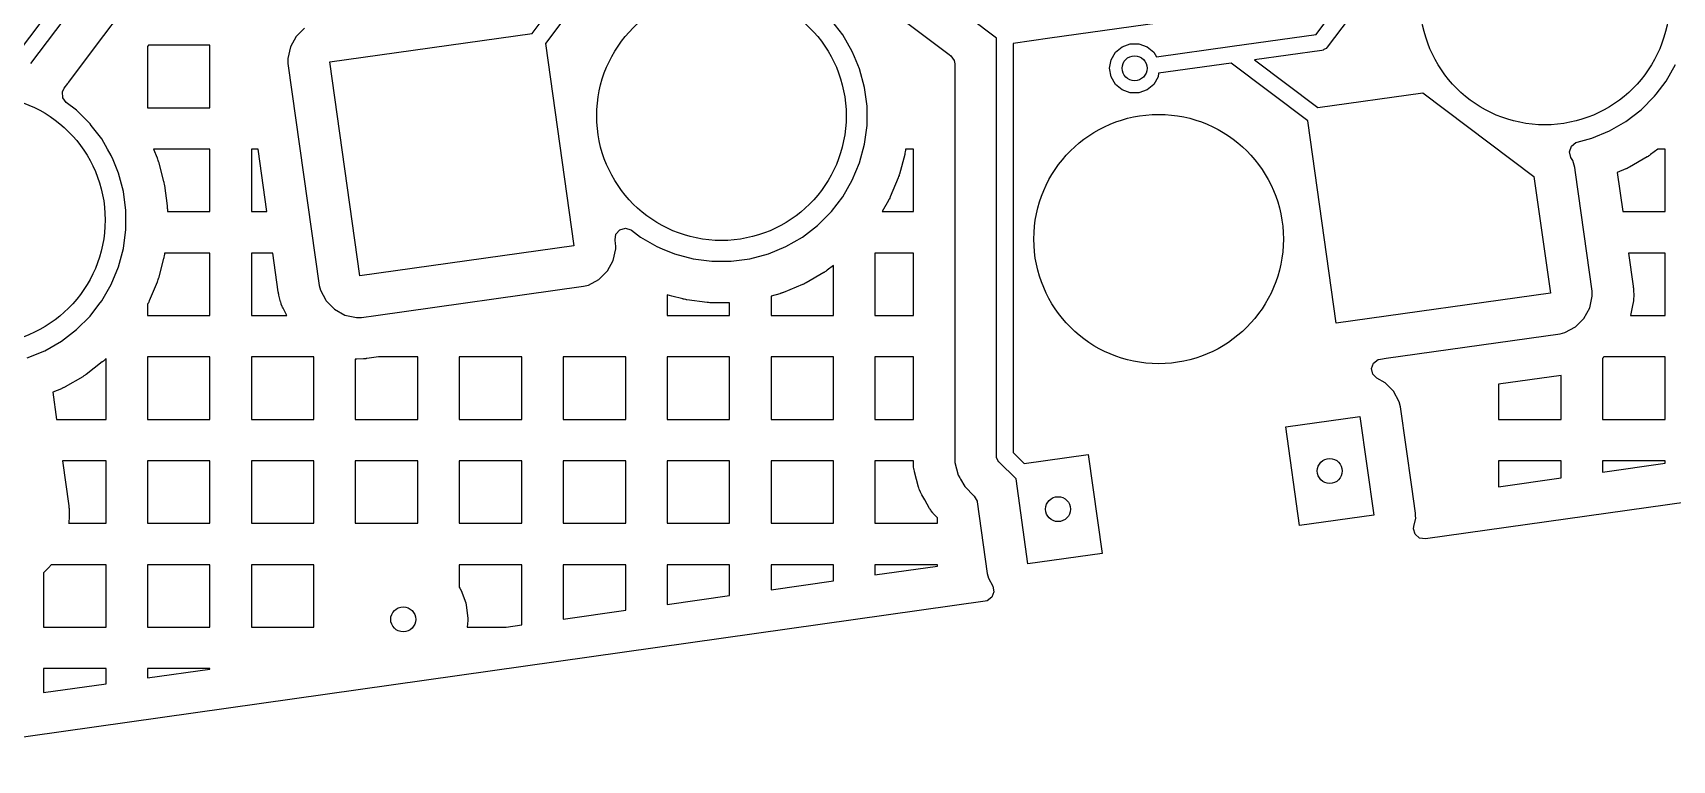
# Model space of a CAD drawing. Extents: x 2.49 to 8.57, y -5.87 to -1.87.
# Drawn here: x 3.377 to 4.153, y -4.975 to -4.63 of the extents above; entities that cross this region are included whole.
import ezdxf

# ---------------------------------------------------------------- set-up
doc = ezdxf.new("R2010")
doc.units = 0
doc.header["$MEASUREMENT"] = 0
doc.layers.add('BLACK', color=7, linetype='CONTINUOUS')

msp = doc.modelspace()

# ---------------------------------------------------------------- linework, layer by layer
at = {"layer": 'BLACK', "linetype": 'CONTINUOUS'}
for p, q in [((3.98474, -4.63102), (4.07004, -4.51782)), ((4.07534, -4.52386), (3.99004, -4.63706)), ((3.37079, -4.63878), (3.42728, -4.56381)), ((3.43455, -4.56725), (3.37609, -4.64482)), ((3.83345, -4.63274), (3.7762, -4.5896)), ((3.61358, -4.6305), (3.63215, -4.60587)), ((3.63982, -4.60876), (3.61987, -4.63524)), ((3.40687, -4.63672), (3.42208, -4.61654)), ((3.77247, -4.61146), (3.81111, -4.64058)), ((3.76064, -4.63122), (3.75553, -4.62454)), ((3.92326, -4.62375), (3.85863, -4.63284)), ((3.50183, -4.63199), (3.4991, -4.63696)), ((3.50585, -4.628), (3.50183, -4.63199)), ((3.51773, -4.64397), (3.61358, -4.6305)), ((3.76516, -4.63904), (3.76064, -4.63122)), ((3.76064, -4.63122), (3.76064, -4.63122)), ((3.76064, -4.63122), (3.76064, -4.63122)), ((3.83344, -4.63289), (3.83345, -4.63274)), ((3.83344, -4.83069), (3.83344, -4.63289)), ((3.85863, -4.63284), (3.84131, -4.63527)), ((3.94508, -4.63659), (3.98474, -4.63102)), ((3.39418, -4.65356), (3.40687, -4.63672)), ((3.43186, -4.63614), (3.43142, -4.63672)), ((3.43142, -4.63672), (3.43142, -4.66575)), ((3.46103, -4.63614), (3.43186, -4.63614)), ((3.46103, -4.66575), (3.46103, -4.63614)), ((3.4991, -4.63696), (3.49788, -4.64249)), ((3.4991, -4.63696), (3.4991, -4.63696)), ((3.61987, -4.63524), (3.63334, -4.73109)), ((3.76624, -4.64165), (3.76516, -4.63904)), ((3.76516, -4.63904), (3.76516, -4.63904)), ((3.76516, -4.63904), (3.76516, -4.63904)), ((3.76862, -4.64739), (3.76624, -4.64165)), ((3.81111, -4.64058), (3.81179, -4.64109)), ((3.81179, -4.64109), (3.81343, -4.6433)), ((3.84131, -4.63527), (3.84131, -4.82906)), ((3.88774, -4.64302), (3.88979, -4.63947)), ((3.88979, -4.63947), (3.89293, -4.63684)), ((3.89293, -4.63684), (3.89679, -4.63543)), ((3.89679, -4.63543), (3.90089, -4.63543)), ((3.90089, -4.63543), (3.90474, -4.63684)), ((3.90474, -4.63684), (3.90789, -4.63947)), ((3.90789, -4.63947), (3.90914, -4.64164)), ((3.90914, -4.64164), (3.94508, -4.63659)), ((3.94508, -4.63659), (3.94508, -4.63659)), ((3.98745, -4.63859), (3.95558, -4.64306)), ((3.9882, -4.6384), (3.98745, -4.63859)), ((3.98852, -4.63822), (3.9882, -4.6384)), ((3.98952, -4.63763), (3.98852, -4.63822)), ((3.99004, -4.63706), (3.98952, -4.63763)), ((3.49788, -4.64249), (3.49788, -4.64249)), ((3.49788, -4.64249), (3.49796, -4.64485)), ((3.49796, -4.64485), (3.49796, -4.64485)), ((3.49796, -4.64485), (3.51273, -4.74995)), ((3.53198, -4.74534), (3.51773, -4.64397)), ((3.77096, -4.65611), (3.76862, -4.64739)), ((3.81343, -4.6433), (3.81373, -4.64499)), ((3.81373, -4.64499), (3.81373, -4.82728)), ((3.88703, -4.64706), (3.88774, -4.64302)), ((3.88774, -4.6511), (3.88703, -4.64706)), ((3.91023, -4.64944), (3.90994, -4.6511)), ((3.94456, -4.64461), (3.91023, -4.64944)), ((3.98086, -4.67197), (3.94456, -4.64461)), ((3.95558, -4.64306), (3.9856, -4.66568)), ((4.15051, -4.65316), (4.15503, -4.64534)), ((3.39118, -4.65824), (3.39204, -4.6564)), ((3.39204, -4.6564), (3.3937, -4.6542)), ((3.3937, -4.6542), (3.39372, -4.65417)), ((3.3937, -4.6542), (3.3937, -4.6542)), ((3.39372, -4.65417), (3.39418, -4.65356)), ((3.39418, -4.65356), (3.39418, -4.65356)), ((3.77214, -4.66507), (3.77096, -4.65611)), ((3.88979, -4.65466), (3.88774, -4.6511)), ((3.89293, -4.65729), (3.88979, -4.65466)), ((3.89679, -4.6587), (3.89293, -4.65729)), ((3.90474, -4.65729), (3.90089, -4.6587)), ((3.90789, -4.65466), (3.90474, -4.65729)), ((3.90994, -4.6511), (3.90789, -4.65466)), ((4.14581, -4.6593), (4.15051, -4.65316)), ((3.39135, -4.66099), (3.39118, -4.65824)), ((3.39297, -4.66321), (3.39135, -4.66099)), ((3.39787, -4.66697), (3.39297, -4.66321)), ((3.77214, -4.6741), (3.77214, -4.66507)), ((3.90089, -4.6587), (3.89679, -4.6587)), ((3.9856, -4.66568), (4.03533, -4.65869)), ((4.03533, -4.65869), (4.08793, -4.69833)), ((4.13863, -4.66672), (4.14501, -4.66033)), ((4.14501, -4.66033), (4.14581, -4.6593)), ((4.14501, -4.66033), (4.14501, -4.66033)), ((4.14501, -4.66033), (4.14501, -4.66033)), ((3.39788, -4.66697), (3.39787, -4.66697)), ((3.39787, -4.66697), (3.39787, -4.66697)), ((3.40426, -4.67336), (3.39788, -4.66697)), ((3.43142, -4.66575), (3.46103, -4.66575)), ((3.99433, -4.76782), (3.98086, -4.67197)), ((4.12364, -4.67674), (4.13146, -4.67222)), ((4.13146, -4.67222), (4.13863, -4.66672)), ((4.13863, -4.66672), (4.13863, -4.66672)), ((4.13863, -4.66672), (4.13863, -4.66672)), ((3.40483, -4.6741), (3.40426, -4.67336)), ((3.40426, -4.67336), (3.40426, -4.67336)), ((3.40426, -4.67336), (3.40426, -4.67336)), ((3.40976, -4.68053), (3.40483, -4.6741)), ((3.41255, -4.68535), (3.40976, -4.68053)), ((3.40976, -4.68053), (3.40976, -4.68053)), ((3.40976, -4.68053), (3.40976, -4.68053)), ((3.77096, -4.68306), (3.77214, -4.6741)), ((4.10839, -4.68204), (4.11529, -4.68019)), ((4.11529, -4.68019), (4.12364, -4.67674)), ((3.41428, -4.68835), (3.41255, -4.68535)), ((3.41513, -4.69041), (3.41428, -4.68835)), ((3.41428, -4.68835), (3.41428, -4.68835)), ((3.41428, -4.68835), (3.41428, -4.68835)), ((3.46103, -4.68535), (3.43426, -4.68535)), ((3.43426, -4.68535), (3.43597, -4.68949)), ((3.46103, -4.71496), (3.46103, -4.68535)), ((3.48385, -4.68535), (3.48064, -4.68535)), ((3.48064, -4.68535), (3.48064, -4.71496)), ((3.48801, -4.71496), (3.48385, -4.68535)), ((3.76862, -4.69179), (3.77096, -4.68306)), ((3.78998, -4.68783), (3.78747, -4.69717)), ((3.79002, -4.68767), (3.78998, -4.68783)), ((3.79009, -4.68736), (3.79002, -4.68767)), ((3.79012, -4.6872), (3.79009, -4.68736)), ((3.79025, -4.68657), (3.79012, -4.6872)), ((3.79028, -4.68641), (3.79025, -4.68657)), ((3.79033, -4.6861), (3.79028, -4.68641)), ((3.79035, -4.68594), (3.79033, -4.6861)), ((3.79043, -4.68535), (3.79035, -4.68594)), ((3.79413, -4.68535), (3.79043, -4.68535)), ((3.79413, -4.71496), (3.79413, -4.68535)), ((4.10477, -4.68657), (4.10565, -4.68396)), ((4.10544, -4.68924), (4.10477, -4.68657)), ((4.10565, -4.68396), (4.1078, -4.68224)), ((4.1078, -4.68224), (4.10839, -4.68204)), ((4.14262, -4.68834), (4.14208, -4.6887)), ((4.14275, -4.68825), (4.14262, -4.68834)), ((4.14301, -4.68807), (4.14275, -4.68825)), ((4.14314, -4.68797), (4.14301, -4.68807)), ((4.14655, -4.68535), (4.14314, -4.68797)), ((4.15001, -4.68535), (4.14655, -4.68535)), ((4.15001, -4.71496), (4.15001, -4.68535)), ((3.41774, -4.6967), (3.41513, -4.69041)), ((3.43597, -4.68949), (3.43603, -4.68964)), ((3.43603, -4.68964), (3.43615, -4.68994)), ((3.43615, -4.68994), (3.4362, -4.69009)), ((3.4362, -4.69009), (3.43641, -4.6907)), ((3.43641, -4.6907), (3.43645, -4.69085)), ((3.43645, -4.69085), (3.43655, -4.69116)), ((3.43655, -4.69116), (3.43659, -4.69132)), ((3.43659, -4.69132), (3.4391, -4.70066)), ((3.76516, -4.70013), (3.76862, -4.69179)), ((4.10635, -4.69077), (4.10544, -4.68924)), ((4.10722, -4.69399), (4.10635, -4.69077)), ((4.10756, -4.69642), (4.10722, -4.69399)), ((4.11292, -4.73457), (4.10756, -4.69642)), ((4.13143, -4.69473), (4.12736, -4.69642)), ((4.12736, -4.69642), (4.12997, -4.71496)), ((4.13158, -4.69466), (4.13143, -4.69473)), ((4.13188, -4.69453), (4.13158, -4.69466)), ((4.13202, -4.69446), (4.13188, -4.69453)), ((4.1326, -4.69418), (4.13202, -4.69446)), ((4.13274, -4.69411), (4.1326, -4.69418)), ((4.13302, -4.69395), (4.13274, -4.69411)), ((4.13316, -4.69388), (4.13302, -4.69395)), ((4.14154, -4.68904), (4.13316, -4.69388)), ((4.14168, -4.68896), (4.14154, -4.68904)), ((4.14195, -4.68879), (4.14168, -4.68896)), ((4.14208, -4.6887), (4.14195, -4.68879)), ((3.42008, -4.70543), (3.41774, -4.6967)), ((3.4391, -4.70066), (3.43914, -4.70082)), ((3.43914, -4.70082), (3.43921, -4.70113)), ((3.43921, -4.70113), (3.43924, -4.70129)), ((3.43924, -4.70129), (3.43937, -4.70192)), ((3.43937, -4.70192), (3.4394, -4.70207)), ((3.4394, -4.70207), (3.43945, -4.70239)), ((3.43945, -4.70239), (3.43947, -4.70255)), ((3.43947, -4.70255), (3.44073, -4.71214)), ((3.76064, -4.70796), (3.76516, -4.70013)), ((3.78686, -4.69899), (3.78315, -4.70793)), ((3.78691, -4.69885), (3.78686, -4.69899)), ((3.78703, -4.69854), (3.78691, -4.69885)), ((3.78708, -4.69839), (3.78703, -4.69854)), ((3.78729, -4.69779), (3.78708, -4.69839)), ((3.78734, -4.69763), (3.78729, -4.69779)), ((3.78743, -4.69732), (3.78734, -4.69763)), ((3.78747, -4.69717), (3.78743, -4.69732)), ((4.08793, -4.69833), (4.0957, -4.75358)), ((3.42125, -4.71438), (3.42008, -4.70543)), ((3.75527, -4.71496), (3.76064, -4.70796)), ((3.7823, -4.70966), (3.77924, -4.71496)), ((3.78238, -4.70952), (3.7823, -4.70966)), ((3.78253, -4.70924), (3.78238, -4.70952)), ((3.7826, -4.70909), (3.78253, -4.70924)), ((3.78289, -4.70852), (3.7826, -4.70909)), ((3.78296, -4.70837), (3.78289, -4.70852)), ((3.78309, -4.70808), (3.78296, -4.70837)), ((3.78315, -4.70793), (3.78309, -4.70808)), ((3.42125, -4.72342), (3.42125, -4.71438)), ((3.44073, -4.71214), (3.44075, -4.7123)), ((3.44075, -4.7123), (3.44078, -4.71262)), ((3.44078, -4.71262), (3.4408, -4.71278)), ((3.4408, -4.71278), (3.44084, -4.71342)), ((3.44084, -4.71342), (3.44085, -4.71358)), ((3.44085, -4.71358), (3.44086, -4.7139)), ((3.44086, -4.7139), (3.44086, -4.71406)), ((3.44086, -4.71406), (3.44086, -4.71496)), ((3.44086, -4.71496), (3.46103, -4.71496)), ((3.48064, -4.71496), (3.48801, -4.71496)), ((3.74876, -4.72151), (3.75514, -4.71512)), ((3.75514, -4.71512), (3.75515, -4.71512)), ((3.75515, -4.71512), (3.75527, -4.71496)), ((3.75515, -4.71512), (3.75515, -4.71512)), ((3.77924, -4.71496), (3.79413, -4.71496)), ((4.12997, -4.71496), (4.15001, -4.71496)), ((3.42008, -4.73237), (3.42125, -4.72342)), ((3.65286, -4.72835), (3.65326, -4.72563)), ((3.65326, -4.72563), (3.65506, -4.72356)), ((3.65506, -4.72356), (3.65771, -4.72279)), ((3.65771, -4.72279), (3.66034, -4.72358)), ((3.66034, -4.72358), (3.66066, -4.7238)), ((3.66066, -4.7238), (3.66485, -4.72701)), ((3.66485, -4.72701), (3.66485, -4.72701)), ((3.66485, -4.72701), (3.66485, -4.72701)), ((3.66485, -4.72701), (3.67267, -4.73153)), ((3.73377, -4.73153), (3.74159, -4.72701)), ((3.74159, -4.72701), (3.74876, -4.72151)), ((3.74876, -4.72151), (3.74876, -4.72151)), ((3.74876, -4.72151), (3.74876, -4.72151)), ((3.41774, -4.7411), (3.42008, -4.73237)), ((3.43956, -4.73457), (3.43947, -4.73525)), ((3.46103, -4.73457), (3.43956, -4.73457)), ((3.46103, -4.76417), (3.46103, -4.73457)), ((3.49077, -4.73457), (3.48064, -4.73457)), ((3.48064, -4.73457), (3.48064, -4.76417)), ((3.49335, -4.75293), (3.49077, -4.73457)), ((3.63334, -4.73109), (3.53198, -4.74534)), ((3.65197, -4.73811), (3.6532, -4.73257)), ((3.65312, -4.73022), (3.65286, -4.72835)), ((3.65315, -4.7312), (3.65312, -4.73022)), ((3.65319, -4.73243), (3.65315, -4.7312)), ((3.6532, -4.73257), (3.65319, -4.73243)), ((3.67267, -4.73153), (3.67267, -4.73153)), ((3.67267, -4.73153), (3.67267, -4.73153)), ((3.67267, -4.73153), (3.6752, -4.73257)), ((3.6752, -4.73257), (3.68102, -4.73499)), ((3.68102, -4.73499), (3.68975, -4.73732)), ((3.71669, -4.73732), (3.72542, -4.73499)), ((3.72542, -4.73499), (3.73377, -4.73153)), ((3.79413, -4.73457), (3.77591, -4.73457)), ((3.77591, -4.73457), (3.77591, -4.76417)), ((3.79413, -4.76417), (3.79413, -4.73457)), ((4.11547, -4.7527), (4.11292, -4.73457)), ((4.15001, -4.73457), (4.13272, -4.73457)), ((4.13272, -4.73457), (4.13492, -4.75023)), ((4.15001, -4.76417), (4.15001, -4.73457)), ((3.41428, -4.74945), (3.41774, -4.7411)), ((3.4391, -4.73714), (3.43659, -4.74648)), ((3.43914, -4.73698), (3.4391, -4.73714)), ((3.43921, -4.73667), (3.43914, -4.73698)), ((3.43924, -4.73651), (3.43921, -4.73667)), ((3.43937, -4.73588), (3.43924, -4.73651)), ((3.4394, -4.73573), (3.43937, -4.73588)), ((3.43945, -4.73541), (3.4394, -4.73573)), ((3.43947, -4.73525), (3.43945, -4.73541)), ((3.64924, -4.74307), (3.65197, -4.73811)), ((3.68975, -4.73732), (3.6987, -4.7385)), ((3.6987, -4.7385), (3.6987, -4.7385)), ((3.6987, -4.7385), (3.70774, -4.7385)), ((3.70774, -4.7385), (3.71669, -4.73732)), ((3.70774, -4.7385), (3.70774, -4.7385)), ((3.75314, -4.74286), (3.75288, -4.74305)), ((3.75327, -4.74276), (3.75314, -4.74286)), ((3.75631, -4.74043), (3.75327, -4.74276)), ((3.75631, -4.76417), (3.75631, -4.74043)), ((3.40976, -4.75727), (3.41428, -4.74945)), ((3.43597, -4.74831), (3.43227, -4.75725)), ((3.43603, -4.74816), (3.43597, -4.74831)), ((3.43615, -4.74786), (3.43603, -4.74816)), ((3.4362, -4.74771), (3.43615, -4.74786)), ((3.43641, -4.7471), (3.4362, -4.74771)), ((3.43645, -4.74695), (3.43641, -4.7471)), ((3.43655, -4.74664), (3.43645, -4.74695)), ((3.43659, -4.74648), (3.43655, -4.74664)), ((3.51273, -4.74995), (3.51273, -4.74995)), ((3.51273, -4.74995), (3.5133, -4.75224)), ((3.53953, -4.76417), (3.63795, -4.75034)), ((3.63795, -4.75034), (3.64024, -4.74977)), ((3.64024, -4.74977), (3.64522, -4.74707)), ((3.64522, -4.74707), (3.64924, -4.74307)), ((3.74157, -4.74952), (3.73263, -4.75322)), ((3.74171, -4.74946), (3.74157, -4.74952)), ((3.74201, -4.74932), (3.74171, -4.74946)), ((3.74215, -4.74926), (3.74201, -4.74932)), ((3.74273, -4.74897), (3.74215, -4.74926)), ((3.74287, -4.7489), (3.74273, -4.74897)), ((3.74315, -4.74875), (3.74287, -4.7489)), ((3.74329, -4.74867), (3.74315, -4.74875)), ((3.75167, -4.74383), (3.74329, -4.74867)), ((3.75181, -4.74375), (3.75167, -4.74383)), ((3.75208, -4.74358), (3.75181, -4.74375)), ((3.75221, -4.74349), (3.75208, -4.74358)), ((3.75275, -4.74314), (3.75221, -4.74349)), ((3.75288, -4.74305), (3.75275, -4.74314)), ((4.13492, -4.75023), (4.13494, -4.75036)), ((4.13494, -4.75036), (4.13497, -4.75062)), ((4.13497, -4.75062), (4.13498, -4.75075)), ((4.13498, -4.75075), (4.13503, -4.75128)), ((3.40846, -4.75897), (3.40976, -4.75727)), ((3.43172, -4.75841), (3.43165, -4.75855)), ((3.43201, -4.75783), (3.43172, -4.75841)), ((3.43207, -4.75769), (3.43201, -4.75783)), ((3.43221, -4.75739), (3.43207, -4.75769)), ((3.43227, -4.75725), (3.43221, -4.75739)), ((3.49337, -4.75306), (3.49335, -4.75293)), ((3.49341, -4.75332), (3.49337, -4.75306)), ((3.49343, -4.75345), (3.49341, -4.75332)), ((3.49354, -4.75397), (3.49343, -4.75345)), ((3.49356, -4.7541), (3.49354, -4.75397)), ((3.49362, -4.75435), (3.49356, -4.7541)), ((3.49365, -4.75448), (3.49362, -4.75435)), ((3.49444, -4.75762), (3.49365, -4.75448)), ((3.49452, -4.75791), (3.49444, -4.75762)), ((3.49471, -4.7585), (3.49452, -4.75791)), ((3.49481, -4.75878), (3.49471, -4.7585)), ((3.5133, -4.75224), (3.51583, -4.75689)), ((3.51583, -4.75689), (3.516, -4.75722)), ((3.516, -4.75722), (3.52, -4.76124)), ((3.67974, -4.75494), (3.67749, -4.75434)), ((3.67749, -4.75434), (3.67749, -4.76417)), ((3.68498, -4.75635), (3.67974, -4.75494)), ((3.68514, -4.75638), (3.68498, -4.75635)), ((3.68545, -4.75646), (3.68514, -4.75638)), ((3.68561, -4.75649), (3.68545, -4.75646)), ((3.68623, -4.75662), (3.68561, -4.75649)), ((3.68639, -4.75665), (3.68623, -4.75662)), ((3.68671, -4.7567), (3.68639, -4.75665)), ((3.68687, -4.75672), (3.68671, -4.7567)), ((3.69646, -4.75798), (3.68687, -4.75672)), ((3.69662, -4.758), (3.69646, -4.75798)), ((3.69694, -4.75803), (3.69662, -4.758)), ((3.6971, -4.75805), (3.69694, -4.75803)), ((3.69774, -4.75809), (3.6971, -4.75805)), ((3.6979, -4.7581), (3.69774, -4.75809)), ((3.69822, -4.75811), (3.6979, -4.7581)), ((3.69838, -4.75811), (3.69822, -4.75811)), ((3.70709, -4.75811), (3.69838, -4.75811)), ((3.70709, -4.76417), (3.70709, -4.75811)), ((3.7308, -4.75384), (3.7267, -4.75494)), ((3.7267, -4.75494), (3.7267, -4.76417)), ((3.73096, -4.7538), (3.7308, -4.75384)), ((3.73127, -4.7537), (3.73096, -4.7538)), ((3.73142, -4.75366), (3.73127, -4.7537)), ((3.73203, -4.75345), (3.73142, -4.75366)), ((3.73218, -4.7534), (3.73203, -4.75345)), ((3.73248, -4.75328), (3.73218, -4.7534)), ((3.73263, -4.75322), (3.73248, -4.75328)), ((4.0957, -4.75358), (3.99433, -4.76782)), ((4.11433, -4.76059), (4.11555, -4.75506)), ((4.1155, -4.75356), (4.11547, -4.7527)), ((4.11554, -4.75494), (4.1155, -4.75356)), ((4.11555, -4.75506), (4.11554, -4.75494)), ((4.13488, -4.75839), (4.13483, -4.75869)), ((4.13498, -4.75778), (4.13488, -4.75839)), ((4.13501, -4.75748), (4.13498, -4.75778)), ((4.13513, -4.75626), (4.13501, -4.75748)), ((4.13503, -4.75128), (4.13504, -4.75141)), ((4.13504, -4.75141), (4.13505, -4.75167)), ((4.13505, -4.75167), (4.13506, -4.7518)), ((4.13506, -4.7518), (4.13516, -4.75504)), ((4.13515, -4.75596), (4.13513, -4.75626)), ((4.13516, -4.75534), (4.13515, -4.75596)), ((4.13516, -4.75504), (4.13516, -4.75534)), ((3.39788, -4.77083), (3.40426, -4.76444)), ((3.40426, -4.76444), (3.40846, -4.75897)), ((3.40426, -4.76444), (3.40426, -4.76444)), ((3.40426, -4.76444), (3.40426, -4.76444)), ((3.4315, -4.75883), (3.43142, -4.75897)), ((3.43142, -4.75897), (3.43142, -4.76417)), ((3.43142, -4.76417), (3.46103, -4.76417)), ((3.43165, -4.75855), (3.4315, -4.75883)), ((3.48064, -4.76417), (3.49747, -4.76417)), ((3.49526, -4.75993), (3.49481, -4.75878)), ((3.49538, -4.76021), (3.49526, -4.75993)), ((3.49564, -4.76077), (3.49538, -4.76021)), ((3.49577, -4.76104), (3.49564, -4.76077)), ((3.49747, -4.76417), (3.49577, -4.76104)), ((3.52, -4.76124), (3.52496, -4.76397)), ((3.52496, -4.76397), (3.53049, -4.76519)), ((3.53049, -4.76519), (3.53123, -4.76517)), ((3.53049, -4.76519), (3.53049, -4.76519)), ((3.53049, -4.76519), (3.53049, -4.76519)), ((3.53123, -4.76517), (3.53285, -4.76511)), ((3.53285, -4.76511), (3.53953, -4.76417)), ((3.67749, -4.76417), (3.70709, -4.76417)), ((3.7267, -4.76417), (3.75631, -4.76417)), ((3.77591, -4.76417), (3.79413, -4.76417)), ((4.10758, -4.76955), (4.1116, -4.76556)), ((4.1116, -4.76556), (4.11433, -4.76059)), ((4.13483, -4.75869), (4.13361, -4.76417)), ((4.13361, -4.76417), (4.15001, -4.76417)), ((3.39071, -4.77633), (3.39787, -4.77083)), ((3.39787, -4.77083), (3.39787, -4.77083)), ((3.39787, -4.77083), (3.39788, -4.77083)), ((4.01797, -4.7844), (4.10031, -4.77283)), ((4.10031, -4.77283), (4.10259, -4.77225)), ((4.10259, -4.77225), (4.10758, -4.76955)), ((3.37454, -4.7843), (3.38288, -4.78084)), ((3.38288, -4.78084), (3.39071, -4.77633)), ((3.41006, -4.78619), (3.40239, -4.79208)), ((3.41019, -4.78609), (3.41006, -4.78619)), ((3.41044, -4.78588), (3.41019, -4.78609)), ((3.41056, -4.78578), (3.41044, -4.78588)), ((3.41104, -4.78536), (3.41056, -4.78578)), ((3.41116, -4.78525), (3.41104, -4.78536)), ((3.4114, -4.78503), (3.41116, -4.78525)), ((3.41151, -4.78492), (3.4114, -4.78503)), ((3.41182, -4.78461), (3.41151, -4.78492)), ((3.41182, -4.81339), (3.41182, -4.78461)), ((3.46103, -4.78378), (3.43142, -4.78378)), ((3.43142, -4.78378), (3.43142, -4.81339)), ((3.46103, -4.81339), (3.46103, -4.78378)), ((3.51024, -4.78378), (3.48064, -4.78378)), ((3.48064, -4.78378), (3.48064, -4.81339)), ((3.51024, -4.78479), (3.51024, -4.78378)), ((3.51024, -4.81339), (3.51024, -4.78479)), ((3.53021, -4.78481), (3.52985, -4.78479)), ((3.52985, -4.78479), (3.52985, -4.81339)), ((3.53052, -4.78481), (3.53021, -4.78481)), ((3.53375, -4.7847), (3.53052, -4.78481)), ((3.53388, -4.78469), (3.53375, -4.7847)), ((3.53415, -4.78468), (3.53388, -4.78469)), ((3.53428, -4.78467), (3.53415, -4.78468)), ((3.5348, -4.78462), (3.53428, -4.78467)), ((3.53493, -4.78461), (3.5348, -4.78462)), ((3.53519, -4.78458), (3.53493, -4.78461)), ((3.53532, -4.78456), (3.53519, -4.78458)), ((3.5409, -4.78378), (3.53532, -4.78456)), ((3.55945, -4.78378), (3.5409, -4.78378)), ((3.55945, -4.81339), (3.55945, -4.78378)), ((3.60867, -4.78378), (3.57906, -4.78378)), ((3.57906, -4.78378), (3.57906, -4.81339)), ((3.60867, -4.81339), (3.60867, -4.78378)), ((3.65788, -4.78378), (3.62827, -4.78378)), ((3.62827, -4.78378), (3.62827, -4.81339)), ((3.65788, -4.81339), (3.65788, -4.78378)), ((3.70709, -4.78378), (3.67749, -4.78378)), ((3.67749, -4.78378), (3.67749, -4.81339)), ((3.70709, -4.81339), (3.70709, -4.78378)), ((3.75631, -4.78378), (3.7267, -4.78378)), ((3.7267, -4.78378), (3.7267, -4.81339)), ((3.75631, -4.81339), (3.75631, -4.78378)), ((3.79413, -4.78378), (3.77591, -4.78378)), ((3.77591, -4.78378), (3.77591, -4.81339)), ((3.79413, -4.81339), (3.79413, -4.78378)), ((4.01102, -4.78926), (4.01199, -4.78668)), ((4.01159, -4.79195), (4.01102, -4.78926)), ((4.01199, -4.78668), (4.01419, -4.78504)), ((4.01419, -4.78504), (4.01521, -4.78479)), ((4.01521, -4.78479), (4.01797, -4.7844)), ((4.12064, -4.78419), (4.1204, -4.7844)), ((4.1204, -4.7844), (4.1204, -4.81339)), ((4.1209, -4.78395), (4.12064, -4.78419)), ((4.12107, -4.78378), (4.1209, -4.78395)), ((4.15001, -4.78378), (4.12107, -4.78378)), ((4.15001, -4.81339), (4.15001, -4.78378)), ((3.40079, -4.79315), (3.39241, -4.79798)), ((3.40093, -4.79306), (3.40079, -4.79315)), ((3.4012, -4.79289), (3.40093, -4.79306)), ((3.40133, -4.79281), (3.4012, -4.79289)), ((3.40187, -4.79245), (3.40133, -4.79281)), ((3.402, -4.79236), (3.40187, -4.79245)), ((3.40226, -4.79217), (3.402, -4.79236)), ((3.40239, -4.79208), (3.40226, -4.79217)), ((4.01353, -4.7939), (4.01159, -4.79195)), ((4.01749, -4.79607), (4.01353, -4.7939)), ((4.01813, -4.79672), (4.01749, -4.79607)), ((4.01749, -4.79607), (4.01749, -4.79607)), ((4.01749, -4.79607), (4.01749, -4.79607)), ((4.02148, -4.80009), (4.01813, -4.79672)), ((4.10079, -4.79256), (4.07119, -4.79672)), ((4.07119, -4.79672), (4.07119, -4.81339)), ((4.10079, -4.81339), (4.10079, -4.79256)), ((3.39068, -4.79883), (3.38661, -4.80052)), ((3.38661, -4.80052), (3.38842, -4.81339)), ((3.39083, -4.79877), (3.39068, -4.79883)), ((3.39112, -4.79864), (3.39083, -4.79877)), ((3.39127, -4.79857), (3.39112, -4.79864)), ((3.39184, -4.79829), (3.39127, -4.79857)), ((3.39199, -4.79821), (3.39184, -4.79829)), ((3.39227, -4.79806), (3.39199, -4.79821)), ((3.39241, -4.79798), (3.39227, -4.79806)), ((4.02418, -4.80508), (4.02148, -4.80009)), ((4.02476, -4.80736), (4.02418, -4.80508)), ((4.02418, -4.80508), (4.02418, -4.80508)), ((4.02418, -4.80508), (4.02418, -4.80508)), ((3.97042, -4.8169), (4.00551, -4.81197)), ((4.00551, -4.81197), (4.01208, -4.85876)), ((4.03009, -4.84532), (4.02476, -4.80736)), ((4.02476, -4.80736), (4.02476, -4.80736)), ((3.38842, -4.81339), (3.41182, -4.81339)), ((3.43142, -4.81339), (3.46103, -4.81339)), ((3.48064, -4.81339), (3.51024, -4.81339)), ((3.52985, -4.81339), (3.55945, -4.81339)), ((3.57906, -4.81339), (3.60867, -4.81339)), ((3.62827, -4.81339), (3.65788, -4.81339)), ((3.67749, -4.81339), (3.70709, -4.81339)), ((3.7267, -4.81339), (3.75631, -4.81339)), ((3.77591, -4.81339), (3.79413, -4.81339)), ((3.97699, -4.86369), (3.97042, -4.8169)), ((4.07119, -4.81339), (4.10079, -4.81339)), ((4.1204, -4.81339), (4.15001, -4.81339)), ((3.81373, -4.82728), (3.81373, -4.82728)), ((3.81373, -4.82728), (3.81373, -4.83381)), ((4.3414, -4.82689), (4.03652, -4.87002)), ((3.41182, -4.83299), (3.39117, -4.83299)), ((3.39117, -4.83299), (3.39417, -4.85434)), ((3.41182, -4.8626), (3.41182, -4.83299)), ((3.46103, -4.83299), (3.43142, -4.83299)), ((3.43142, -4.83299), (3.43142, -4.8626)), ((3.46103, -4.8626), (3.46103, -4.83299)), ((3.51024, -4.83299), (3.48064, -4.83299)), ((3.48064, -4.83299), (3.48064, -4.8626)), ((3.51024, -4.8626), (3.51024, -4.83299)), ((3.55945, -4.83299), (3.52985, -4.83299)), ((3.52985, -4.83299), (3.52985, -4.8626)), ((3.55945, -4.8626), (3.55945, -4.83299)), ((3.60867, -4.83299), (3.57906, -4.83299)), ((3.57906, -4.83299), (3.57906, -4.8626)), ((3.60867, -4.8626), (3.60867, -4.83299)), ((3.65788, -4.83299), (3.62827, -4.83299)), ((3.62827, -4.83299), (3.62827, -4.8626)), ((3.65788, -4.8626), (3.65788, -4.83299)), ((3.70709, -4.83299), (3.67749, -4.83299)), ((3.67749, -4.83299), (3.67749, -4.8626)), ((3.70709, -4.8626), (3.70709, -4.83299)), ((3.75631, -4.83299), (3.7267, -4.83299)), ((3.7267, -4.83299), (3.7267, -4.8626)), ((3.75631, -4.8626), (3.75631, -4.83299)), ((3.79413, -4.83299), (3.77591, -4.83299)), ((3.77591, -4.83299), (3.77591, -4.8626)), ((3.79413, -4.83445), (3.79413, -4.83299)), ((3.79414, -4.83477), (3.79413, -4.83445)), ((3.79418, -4.83541), (3.79414, -4.83477)), ((3.79421, -4.83573), (3.79418, -4.83541)), ((3.79438, -4.837), (3.79421, -4.83573)), ((3.81373, -4.83381), (3.81373, -4.83381)), ((3.81373, -4.83381), (3.81534, -4.83982)), ((3.83351, -4.83146), (3.83344, -4.83069)), ((3.8341, -4.83288), (3.83351, -4.83146)), ((3.83459, -4.83348), (3.8341, -4.83288)), ((3.84269, -4.84157), (3.83459, -4.83348)), ((3.84131, -4.82906), (3.84656, -4.83431)), ((3.84656, -4.83431), (3.87685, -4.83006)), ((3.87685, -4.83006), (3.88342, -4.87684)), ((4.10079, -4.83299), (4.07119, -4.83299)), ((4.07119, -4.83299), (4.07119, -4.84532)), ((4.10079, -4.83836), (4.10079, -4.83299)), ((4.15001, -4.83299), (4.1204, -4.83299)), ((4.1204, -4.83299), (4.1204, -4.83836)), ((4.1204, -4.83836), (4.15001, -4.83417)), ((4.15001, -4.83417), (4.15001, -4.83299)), ((3.79443, -4.83732), (3.79438, -4.837)), ((3.79456, -4.83795), (3.79443, -4.83732)), ((3.79463, -4.83826), (3.79456, -4.83795)), ((3.79657, -4.84552), (3.79463, -4.83826)), ((3.81534, -4.83982), (3.81534, -4.83982)), ((3.81534, -4.83982), (3.8161, -4.84113)), ((3.8161, -4.84113), (3.81646, -4.84175)), ((3.81646, -4.84175), (3.81846, -4.84521)), ((3.84834, -4.88177), (3.84269, -4.84157)), ((4.07119, -4.84532), (4.10079, -4.84113)), ((4.10079, -4.84113), (4.10079, -4.83836)), ((3.79666, -4.84582), (3.79657, -4.84552)), ((3.79687, -4.84643), (3.79666, -4.84582)), ((3.79698, -4.84673), (3.79687, -4.84643)), ((3.79747, -4.84792), (3.79698, -4.84673)), ((3.79761, -4.84821), (3.79747, -4.84792)), ((3.79789, -4.84879), (3.79761, -4.84821)), ((3.79804, -4.84907), (3.79789, -4.84879)), ((3.79948, -4.85155), (3.79804, -4.84907)), ((3.8018, -4.85557), (3.79948, -4.85155)), ((3.79948, -4.85155), (3.79948, -4.85155)), ((3.81846, -4.84521), (3.81846, -4.84521)), ((3.81846, -4.84521), (3.82294, -4.84969)), ((3.82294, -4.84969), (3.82425, -4.85211)), ((4.03186, -4.85788), (4.03009, -4.84532)), ((3.39417, -4.85434), (3.39419, -4.85447)), ((3.39419, -4.85447), (3.39422, -4.85473)), ((3.39422, -4.85473), (3.39423, -4.85486)), ((3.39423, -4.85486), (3.39428, -4.85538)), ((3.39428, -4.85538), (3.39429, -4.85551)), ((3.39429, -4.85551), (3.3943, -4.85578)), ((3.3943, -4.85578), (3.39431, -4.85591)), ((3.39431, -4.85591), (3.39441, -4.85914)), ((3.39441, -4.85914), (3.39441, -4.85945)), ((3.80197, -4.85584), (3.8018, -4.85557)), ((3.80232, -4.85638), (3.80197, -4.85584)), ((3.80251, -4.85664), (3.80232, -4.85638)), ((3.80329, -4.85766), (3.80251, -4.85664)), ((3.80349, -4.8579), (3.80329, -4.85766)), ((3.80392, -4.85839), (3.80349, -4.8579)), ((3.80414, -4.85862), (3.80392, -4.85839)), ((3.80552, -4.86), (3.80414, -4.85862)), ((3.82425, -4.85211), (3.82432, -4.85246)), ((3.82432, -4.85246), (3.82908, -4.88638)), ((4.01208, -4.85876), (3.97699, -4.86369)), ((4.0319, -4.85917), (4.03186, -4.85788)), ((4.03193, -4.86006), (4.0319, -4.85917)), ((3.39413, -4.8625), (3.39411, -4.8626)), ((3.39411, -4.8626), (3.41182, -4.8626)), ((3.39423, -4.86189), (3.39413, -4.8625)), ((3.39426, -4.86159), (3.39423, -4.86189)), ((3.39438, -4.86037), (3.39426, -4.86159)), ((3.39439, -4.86006), (3.39438, -4.86037)), ((3.39441, -4.85945), (3.39439, -4.86006)), ((3.43142, -4.8626), (3.46103, -4.8626)), ((3.48064, -4.8626), (3.51024, -4.8626)), ((3.52985, -4.8626), (3.55945, -4.8626)), ((3.57906, -4.8626), (3.60867, -4.8626)), ((3.62827, -4.8626), (3.65788, -4.8626)), ((3.67749, -4.8626), (3.70709, -4.8626)), ((3.7267, -4.8626), (3.75631, -4.8626)), ((3.77591, -4.8626), (3.80552, -4.8626)), ((3.80552, -4.8626), (3.80552, -4.86)), ((4.03096, -4.86518), (4.03107, -4.86414)), ((4.03173, -4.86782), (4.03096, -4.86518)), ((4.03107, -4.86414), (4.03193, -4.86024)), ((4.03193, -4.86024), (4.03193, -4.86006)), ((4.0338, -4.86963), (4.03173, -4.86782)), ((4.03652, -4.87002), (4.0338, -4.86963)), ((3.38586, -4.88229), (3.3854, -4.88282)), ((3.38593, -4.88221), (3.38586, -4.88229)), ((3.41182, -4.88221), (3.38593, -4.88221)), ((3.41182, -4.91181), (3.41182, -4.88221)), ((3.46103, -4.88221), (3.43142, -4.88221)), ((3.43142, -4.88221), (3.43142, -4.91181)), ((3.46103, -4.91181), (3.46103, -4.88221)), ((3.51024, -4.88221), (3.48064, -4.88221)), ((3.48064, -4.88221), (3.48064, -4.91181)), ((3.51024, -4.89292), (3.51024, -4.88221)), ((3.60867, -4.88221), (3.57906, -4.88221)), ((3.57906, -4.88221), (3.57906, -4.89292)), ((3.60867, -4.90798), (3.60867, -4.88221)), ((3.65788, -4.88221), (3.62827, -4.88221)), ((3.62827, -4.88221), (3.62827, -4.90798)), ((3.65788, -4.90102), (3.65788, -4.88221)), ((3.70709, -4.88221), (3.67749, -4.88221)), ((3.67749, -4.88221), (3.67749, -4.90102)), ((3.70709, -4.89406), (3.70709, -4.88221)), ((3.75631, -4.88221), (3.7267, -4.88221)), ((3.7267, -4.88221), (3.7267, -4.89406)), ((3.75631, -4.88709), (3.75631, -4.88221)), ((3.80552, -4.88221), (3.77591, -4.88221)), ((3.77591, -4.88221), (3.77591, -4.88709)), ((3.80552, -4.88291), (3.80552, -4.88221)), ((3.88342, -4.87684), (3.84834, -4.88177)), ((3.38516, -4.88308), (3.38221, -4.88601)), ((3.38221, -4.88601), (3.38221, -4.91181)), ((3.3854, -4.88282), (3.38516, -4.88308)), ((3.7267, -4.89406), (3.75631, -4.88987)), ((3.75631, -4.88987), (3.75631, -4.88709)), ((3.77591, -4.88709), (3.80552, -4.88291)), ((3.82908, -4.88638), (3.82966, -4.88867)), ((3.82966, -4.88867), (3.82966, -4.88867)), ((3.82966, -4.88867), (3.83166, -4.89236)), ((3.51024, -4.91181), (3.51024, -4.89292)), ((3.57906, -4.89292), (3.57936, -4.89336)), ((3.57936, -4.89336), (3.57991, -4.8944)), ((3.57991, -4.8944), (3.58211, -4.90021)), ((3.67749, -4.90102), (3.70709, -4.89683)), ((3.70709, -4.89683), (3.70709, -4.89406)), ((3.83127, -4.89762), (3.82906, -4.89927)), ((3.83224, -4.89505), (3.83127, -4.89762)), ((3.83166, -4.89236), (3.83224, -4.89505)), ((3.82805, -4.89952), (3.29561, -4.97485)), ((3.58211, -4.90021), (3.5824, -4.90135)), ((3.5824, -4.90135), (3.58315, -4.90752)), ((3.62827, -4.90798), (3.65788, -4.90379)), ((3.65788, -4.90379), (3.65788, -4.90102)), ((3.82906, -4.89927), (3.82805, -4.89952)), ((3.38221, -4.91181), (3.41182, -4.91181)), ((3.43142, -4.91181), (3.46103, -4.91181)), ((3.48064, -4.91181), (3.51024, -4.91181)), ((3.58315, -4.9087), (3.58277, -4.91181)), ((3.58277, -4.91181), (3.60121, -4.91181)), ((3.58315, -4.90752), (3.58315, -4.9087)), ((3.60121, -4.91181), (3.60867, -4.91076)), ((3.60867, -4.91076), (3.60867, -4.90798)), ((3.41182, -4.93142), (3.38221, -4.93142)), ((3.38221, -4.93142), (3.38221, -4.9428)), ((3.41182, -4.93583), (3.41182, -4.93142)), ((3.41182, -4.93861), (3.41182, -4.93583)), ((3.46103, -4.93142), (3.43142, -4.93142)), ((3.43142, -4.93142), (3.43142, -4.93583)), ((3.43142, -4.93583), (3.46103, -4.93165)), ((3.46103, -4.93165), (3.46103, -4.93142)), ((3.38221, -4.9428), (3.41182, -4.93861))]:
    msp.add_line(p, q, dxfattribs=at)
at = {"layer": 'BLACK'}
for centre, radius in [((4.09309, -4.61479), 0.05906), ((3.70322, -4.66959), 0.05906), ((3.89884, -4.64706), 0.00591), ((3.35234, -4.7189), 0.05906), ((3.91021, -4.72796), 0.05906), ((3.99125, -4.83783), 0.00591), ((3.86259, -4.85591), 0.00591), ((3.55252, -4.90811), 0.00591)]:
    msp.add_circle(centre, radius, dxfattribs=at)

doc.saveas('drawing.dxf')
